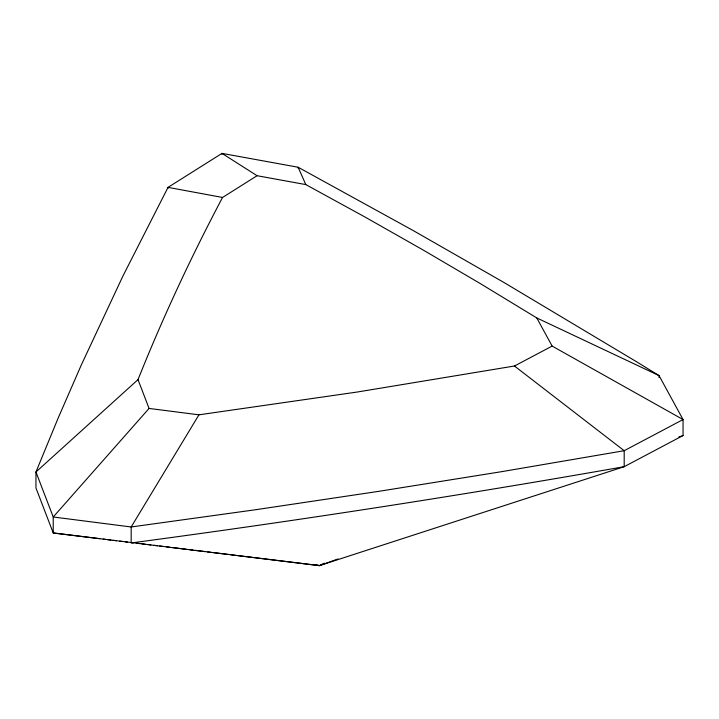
<?xml version="1.0" encoding="UTF-8"?>
<svg xmlns="http://www.w3.org/2000/svg" width="719" height="719" viewBox="0 0 719 719"><rect width="100%" height="100%" fill="white"/><g stroke="black" fill="none" stroke-linecap="round" stroke-linejoin="round"><path stroke-width="1.08" d="M99.815 538.684L53.233 532.968L53.233 516.997L35.95 471.997L138.003 379.632C162.88 317.447 191.209 256.656 222.548 197.464L257.069 175.715L305.8 184.585L365.045 217.048L423.302 250.104L480.553 283.735L536.778 317.942L659.044 375.606L683.05 419.563L683.05 435.543L624.191 466.685L319.425 565.619L53.233 532.968L35.95 487.967L35.95 471.997L58.086 418.242L81.454 364.65L123.075 275.728L168.048 187.362L221.991 153.381L298.133 167.239L413.605 230.781L504.253 282.657L637.232 362.16L659.044 375.606L659.044 377.601M198.947 414.818L131.173 526.973L131.173 542.953C296.021 520.969 460.412 495.58 624.191 466.685L624.191 450.705L514.471 366.007L357.442 391.999L198.947 414.818L149.067 408.437L53.233 516.997L131.173 526.973L255.263 509.78L378.832 491.329L501.826 471.637L624.191 450.705L683.05 419.563L552.138 346.073L536.778 317.942M514.471 366.007L552.138 346.073M324.251 563.148L319.425 565.619L253.987 557.593M338.02 558.969L319.425 565.619L315.255 564.478M678.916 437.017L683.05 435.543M103.141 539.097L105.36 539.367M107.58 539.636L110.906 540.05M113.126 540.32L116.451 540.724M119.776 541.137L123.102 541.542M125.322 541.811L127.542 542.09M130.867 542.494L133.087 542.764M136.412 543.178L139.747 543.582M141.958 543.852L145.292 544.265M148.617 544.669L150.837 544.948M154.163 545.353L157.488 545.757M159.708 546.036L163.033 546.44M166.359 546.844L169.693 547.258M171.904 547.527L186.329 549.298M189.654 549.702L192.98 550.116M195.2 550.386L205.185 551.608M207.405 551.886L210.73 552.291M212.95 552.56L228.471 554.466M230.691 554.735L235.131 555.284M236.236 555.419L252.872 557.459M222.548 197.464L168.048 187.362L168.048 188.36M257.069 175.715L221.991 153.381L221.991 154.378M305.8 184.585L298.133 167.239L298.133 168.237M138.003 379.632L149.067 408.437"/></g></svg>
